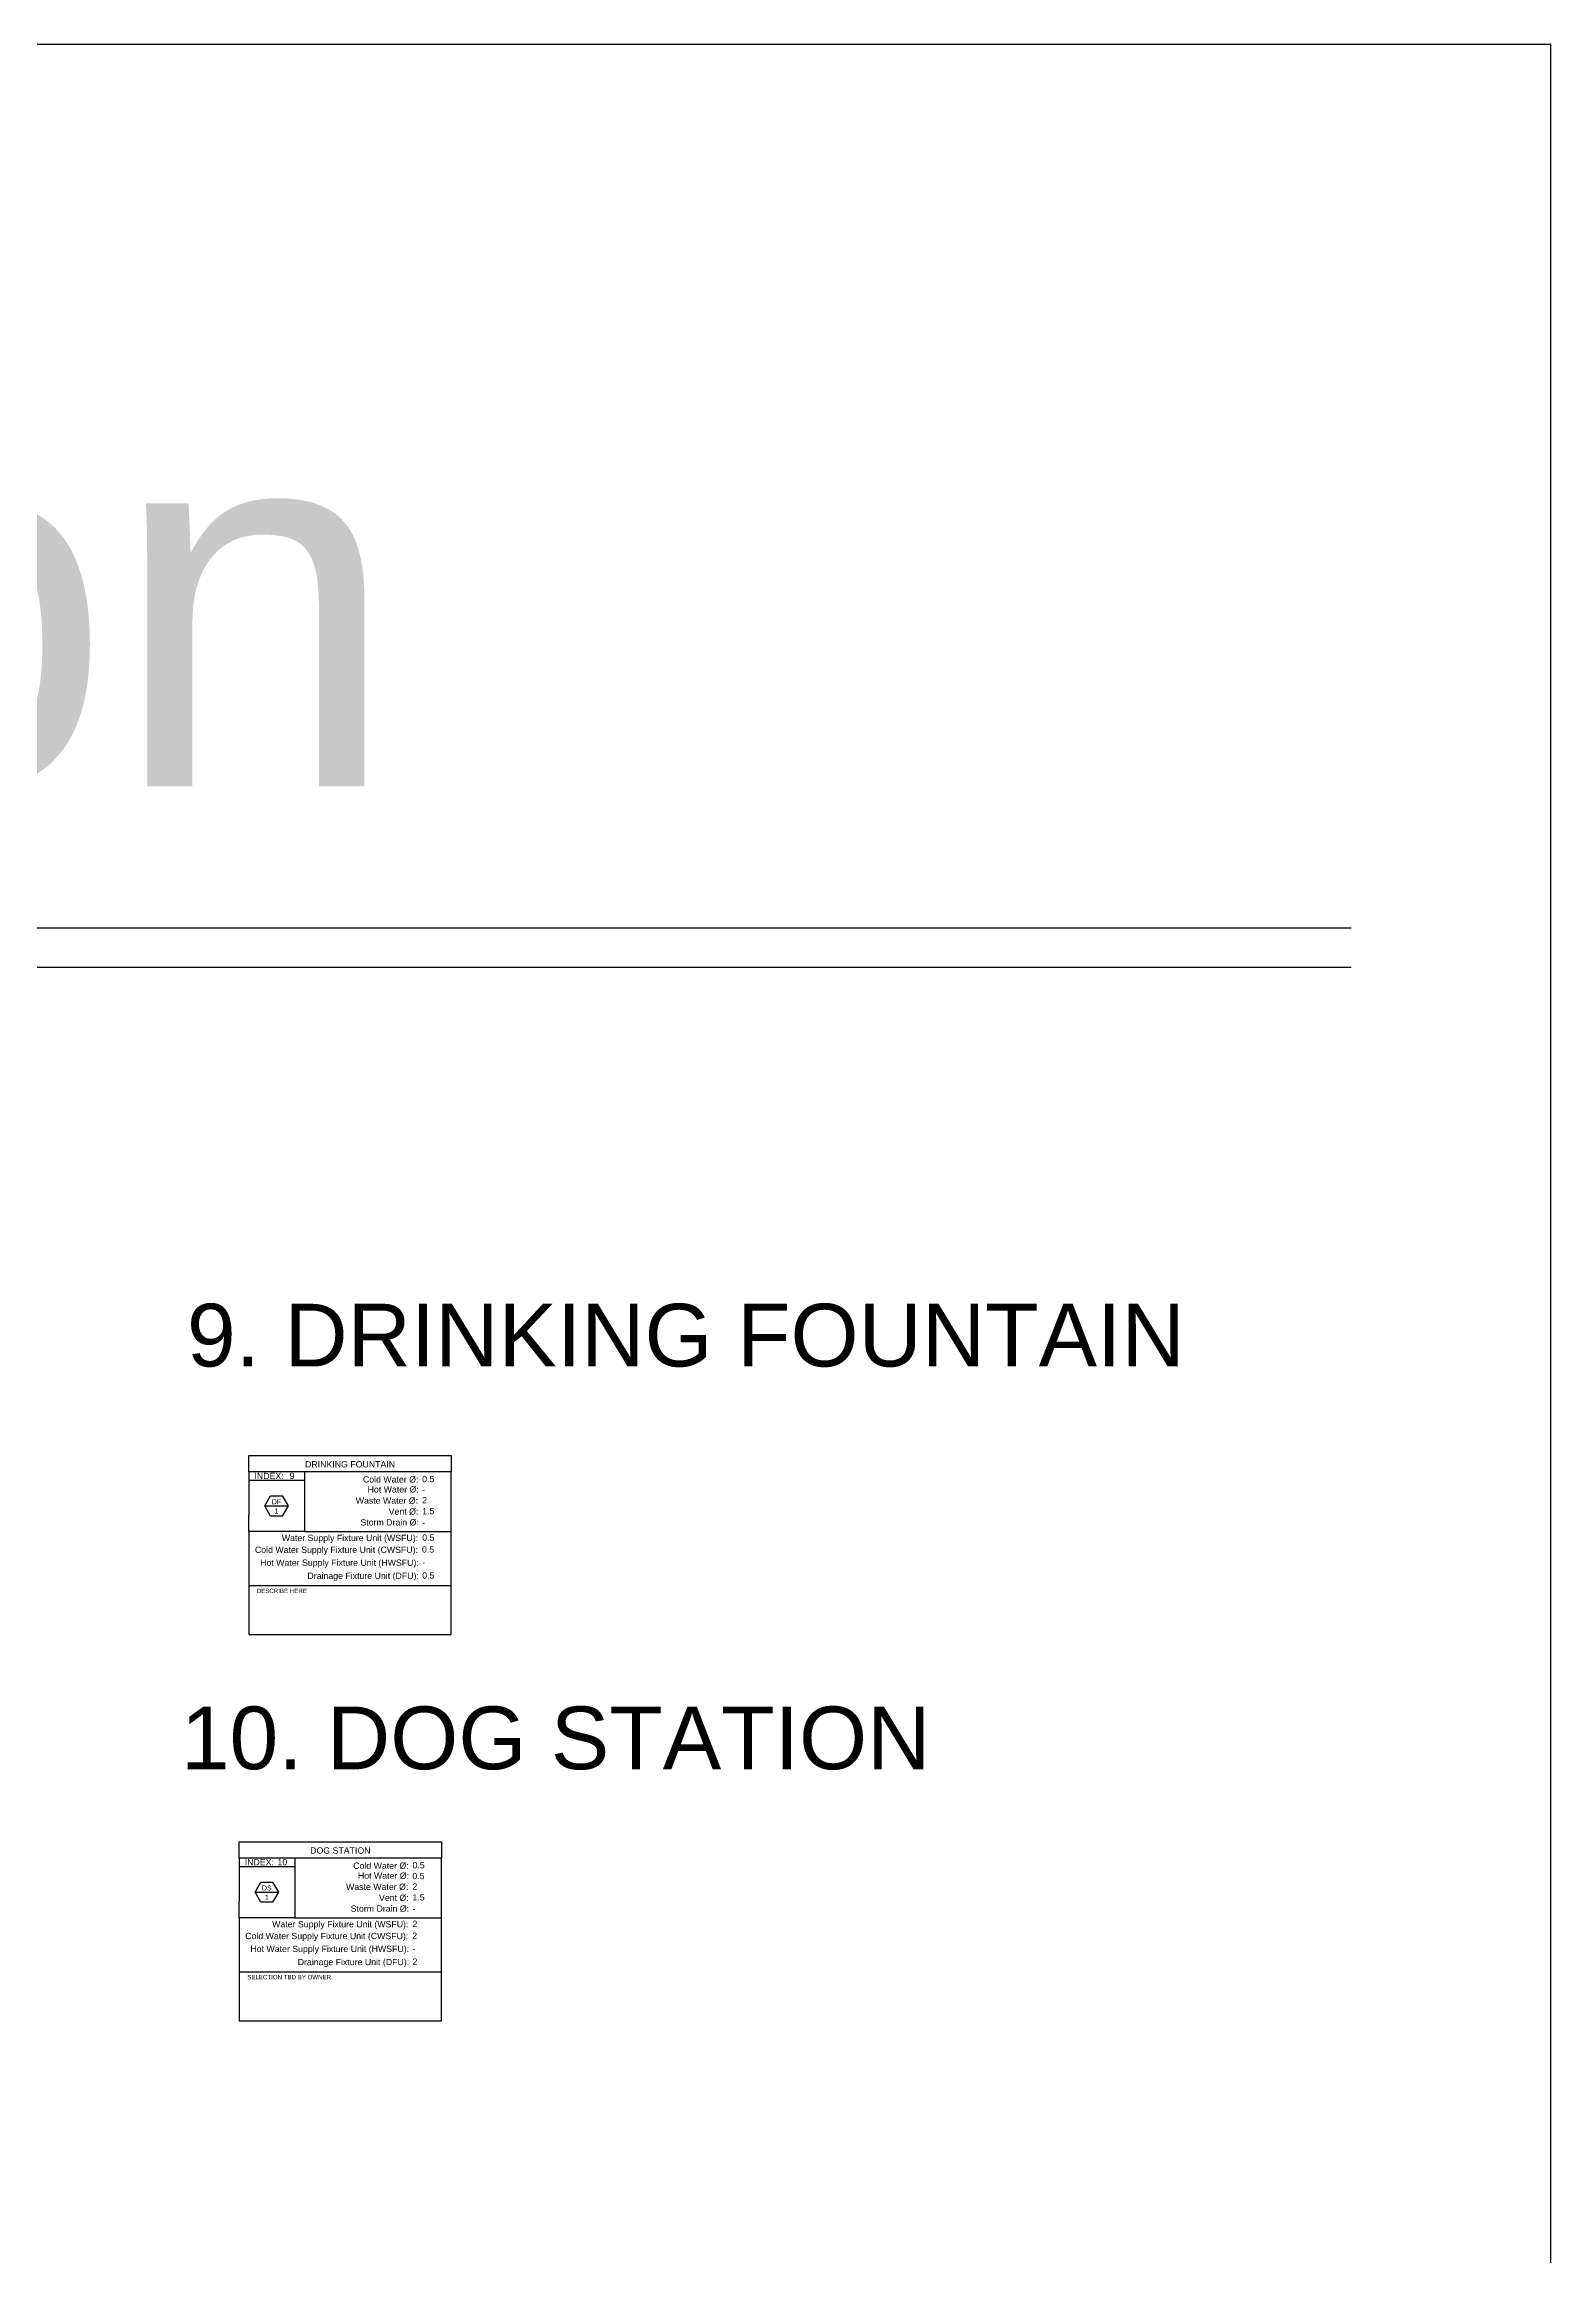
# Model space of a CAD drawing. Header units: inches. Extents: x -402 to -9, y -37 to 148.
# Drawn here: x -321.73 to -297.71, y -2.43 to 32.85 of the extents above; entities that cross this region are included whole.
import ezdxf
from ezdxf.enums import TextEntityAlignment as Align

# ---------------------------------------------------------------- set-up
doc = ezdxf.new("R2010")
doc.units = ezdxf.units.IN
doc.header["$MEASUREMENT"] = 0
doc.layers.add('FIXTURE_DETAILS_[GV_P]', color=7, linetype='Continuous')
doc.layers.add('GEC_BORDER', color=255, linetype='Continuous')
doc.styles.add('ARC-TEXT', font='arial.ttf', dxfattribs={"width": 1.00018, "height": 4.5})
doc.styles.get("Standard").update_dxf_attribs({"font": 'arial.ttf'})

# ---------------------------------------------------------------- blocks, each defined once
blk = doc.blocks.new('FixtureDetails')
for p, q in [((0, -0.259), (0, 0)), ((0, 0), (3.227, 0)), ((0.888, -0.259), (0, -0.259)), ((0, -0.259), (0, -0.95)), ((3.227, -0.259), (0.888, -0.259)), ((0.888, -0.259), (0.888, -1.209)), ((3.227, 0), (3.227, -0.259)), ((3.227, -2.853), (3.227, -0.259)), ((0.888, -0.397), (0, -0.397)), ((0, -1.209), (0, -0.95)), ((0, -1.209), (0, -2.853)), ((0.888, -1.209), (0, -1.209)), ((0.888, -1.209), (3.227, -1.209)), ((0, -2.071), (3.227, -2.071)), ((0, -2.853), (3.227, -2.853))]:
    blk.add_line(p, q)
at = {"layer": 'GEC_BORDER'}
blk.add_lwpolyline([(0.254, -0.803), (0.347, -0.642), (0.532, -0.642), (0.625, -0.803), (0.532, -0.963), (0.347, -0.963), (0.254, -0.803), (0.625, -0.803)], dxfattribs=at)
at = {"char_height": 0.1, "style": 'ARC-TEXT'}
for s, width, gutter_width, insert, attachment_point in [('{\\fArial|b0|i0|c163|p34;INDEX:}', 0.49441, 22.5, (0.321, -0.324), 5), ('{\\fArial|b0|i0|c163|p34;\\C3;Cold Water \\fArial|b0|i0|c0|p34;%%C\\fArial|b0|i0|c163|p34;:}', 0.89825, 22.5, (1.818, -0.329), 1), ('{\\fArial|b0|i0|c163|p34;\\C6;Waste Water \\fArial|b0|i0|c0|p34;%%C\\fArial|b0|i0|c163|p34;:}', 1.08121, 22.5, (1.704, -0.667), 1), ('{\\fArial|b0|i0|c163|p34;\\C2;Hot Water \\fArial|b0|i0|c0|p34;%%C\\fArial|b0|i0|c163|p34;:}', 0.89825, 22.5, (1.893, -0.488), 1), ('{\\fArial|b0|i0|c163|p34;\\C4;Storm Drain \\fArial|b0|i0|c0|p34;%%C\\fArial|b0|i0|c163|p34;:}', 1.34828, 22.5, (1.778, -1.014), 1), ('{\\fArial|b0|i0|c163|p34;\\C5;Vent \\fArial|b0|i0|c0|p34;%%C\\fArial|b0|i0|c163|p34;:}', 0.56644, 22.5, (2.229, -0.841), 1), ('{\\fArial|b0|i0|c163|p34;Water Supply Fixture Unit (WSFU):}', 2.25258, 22.435, (0.525, -1.263), 1), ('{\\fArial|b0|i0|c163|p34;\\C3;Cold Water Supply Fixture Unit (CWSFU):}', 2.9323, 22.435, (0.096, -1.451), 1), ('{\\fArial|b0|i0|c163|p34;\\C2;Hot Water Supply Fixture Unit (HWSFU):}', 2.9323, 22.435, (0.179, -1.657), 1), ('{\\fArial|b0|i0|c163|p34;\\C6;Drainage Fixture Unit (DFU):}', 1.82035, 22.435, (0.933, -1.866), 1)]:
    blk.add_mtext_dynamic_manual_height_columns(s, width=width, gutter_width=gutter_width, heights=[0.112], dxfattribs=dict(at, insert=insert, attachment_point=attachment_point))
at = {"style": 'ARC-TEXT', "width": 1.00018}
for tag, height, p in [('INDEX', 0.1, (0.688, -0.323)), ('FIXTURE_NAME', 0.1, (1.613, -0.138)), ('TAG', 0.08, (0.44, -0.735)), ('NUMBER', 0.08, (0.44, -0.883))]:
    blk.add_attdef(tag, text='', height=height, dxfattribs=at).set_placement(p, align=Align.MIDDLE_CENTER)
at = {"style": 'ARC-TEXT'}
for tag, p, height, width in [('CW_DIA', (2.763, -0.423), 0.1, 1.00018), ('WASTE_DIA', (2.763, -0.761), 0.1, 1.00018), ('HW_DIA', (2.761, -0.594), 0.1, 1.00018), ('VENT_DIA', (2.763, -0.935), 0.1, 1.00018), ('STORM_DIA', (2.763, -1.117), 0.1, 1.00018), ('WSFU', (2.764, -1.357), 0.1, 1.00018), ('CWSFU', (2.76, -1.546), 0.1, 1.00018), ('HWSFU', (2.764, -1.751), 0.1, 1.00018), ('DFU', (2.764, -1.961), 0.1, 1.00018), ('DESCRIPTION_001', (0.126, -2.192), 0.07, 1.0002)]:
    blk.add_attdef(tag, p, '', height=height, dxfattribs=dict(at, width=width))
blk = doc.blocks.new('*U12')
for p in [(9.774, 0), (104.24, -54.78)]:
    blk.add_line(p, (104.24, 0))

msp = doc.modelspace()

# ---------------------------------------------------------------- linework, layer by layer
at = {"layer": 'FIXTURE_DETAILS_[GV_P]'}
for p, q in [((-396.04647, 18.75541), (-300.89273, 18.75541)), ((-396.04647, 18.1276), (-300.89273, 18.1276))]:
    msp.add_line(p, q, dxfattribs=at)

# ---------------------------------------------------------------- block references
msp.add_blockref('*U12', (-401.94825, 32.84966))
msp.add_blockref('FixtureDetails', (-318.4678, 10.33713), dxfattribs=at).add_auto_attribs({'INDEX': '9', 'FIXTURE_NAME': 'DRINKING FOUNTAIN', 'TAG': 'DF', 'NUMBER': '1', 'CW_DIA': '0.5', 'HW_DIA': '-', 'WASTE_DIA': '2', 'VENT_DIA': '1.5', 'STORM_DIA': '-', 'WSFU': '0.5', 'CWSFU': '0.5', 'HWSFU': '-', 'DFU': '0.5', 'DESCRIPTION_001': 'DESCRIBE HERE'})
ref = msp.add_blockref('FixtureDetails', (-318.62261, 4.17625), dxfattribs=at)
ref.add_attrib('INDEX', '10', dxfattribs={"layer": '0', "height": 0.1, "style": 'ARC-TEXT', "width": 1.00018}).set_placement((-317.93419, 3.85305), align=Align.MIDDLE_CENTER)
ref.add_attrib('FIXTURE_NAME', 'DOG STATION', dxfattribs={"layer": '0', "height": 0.1, "style": 'ARC-TEXT', "width": 1.00018}).set_placement((-317.00923, 4.03871), align=Align.MIDDLE_CENTER)
ref.add_attrib('TAG', 'DS', dxfattribs={"layer": '0', "height": 0.08, "style": 'ARC-TEXT', "width": 1.00018}).set_placement((-318.18299, 3.44119), align=Align.MIDDLE_CENTER)
ref.add_attrib('NUMBER', '1', dxfattribs={"layer": '0', "height": 0.08, "style": 'ARC-TEXT', "width": 1.00018}).set_placement((-318.18299, 3.29317), align=Align.MIDDLE_CENTER)
ref.add_attrib('CW_DIA', '0.5', (-315.85924, 3.7537), dxfattribs={"layer": '0', "height": 0.1, "style": 'ARC-TEXT', "width": 1.00018})
ref.add_attrib('HW_DIA', '0.5', (-315.8613, 3.582), dxfattribs={"layer": '0', "height": 0.1, "style": 'ARC-TEXT', "width": 1.00018})
ref.add_attrib('WASTE_DIA', '2', (-315.85924, 3.41536), dxfattribs={"layer": '0', "height": 0.1, "style": 'ARC-TEXT', "width": 1.00018})
ref.add_attrib('VENT_DIA', '1.5', (-315.85924, 3.24157), dxfattribs={"layer": '0', "height": 0.1, "style": 'ARC-TEXT', "width": 1.00018})
ref.add_attrib('STORM_DIA', '-', (-315.85924, 3.05971), dxfattribs={"layer": '0', "height": 0.1, "style": 'ARC-TEXT', "width": 1.00018})
ref.add_attrib('WSFU', '2', (-315.85826, 2.81919), dxfattribs={"layer": '0', "height": 0.1, "style": 'ARC-TEXT', "width": 1.00018})
ref.add_attrib('CWSFU', '2', (-315.86305, 2.63054), dxfattribs={"layer": '0', "height": 0.1, "style": 'ARC-TEXT', "width": 1.00018})
ref.add_attrib('HWSFU', '-', (-315.85826, 2.42521), dxfattribs={"layer": '0', "height": 0.1, "style": 'ARC-TEXT', "width": 1.00018})
ref.add_attrib('DFU', '2', (-315.85826, 2.21555), dxfattribs={"layer": '0', "height": 0.1, "style": 'ARC-TEXT', "width": 1.00018})
ref.add_attrib('DESCRIPTION_001', 'SELECTION TBD BY OWNER.', (-318.49378, 1.98451), dxfattribs={"layer": '0', "height": 0.07, "style": 'ARC-TEXT'})

# ---------------------------------------------------------------- texts
for s, height, p in [('Fixture Information', 5.877939, (-384.5387, 21.01061)), ('9. DRINKING FOUNTAIN', 1, (-319.45525, 11.75941)), ('10. DOG STATION', 1, (-319.55305, 5.33522))]:
    msp.add_text(s, height=height, dxfattribs=at).set_placement(p)

doc.saveas('drawing.dxf')
